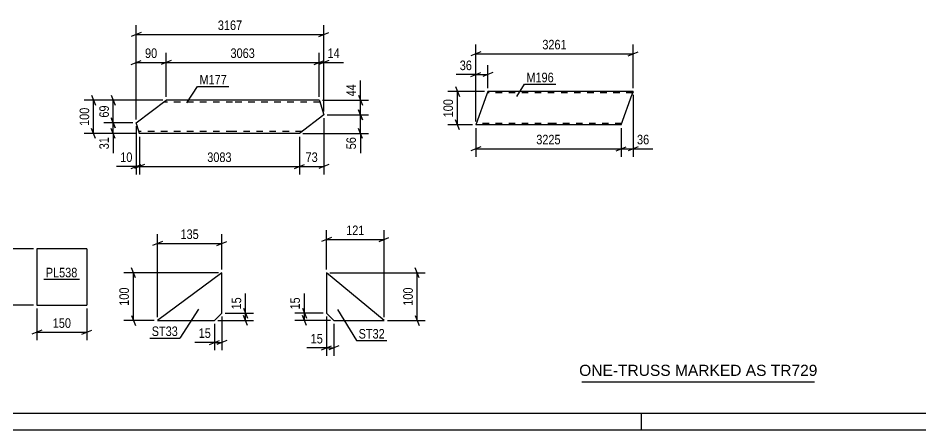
# Model space of a CAD drawing. Header units: millimetres. Extents: x 0 to 841, y 0 to 594.
# Drawn here: x 233.5 to 505, y 0 to 123.8 of the extents above; entities that cross this region are included whole.
import ezdxf

# ---------------------------------------------------------------- set-up
doc = ezdxf.new("R2010")
doc.units = ezdxf.units.MM
doc.linetypes.add('DXK_LINE_DOT2', pattern=[3.9198, 1.9599, -1.9599])
doc.styles.add('Arial', font='ARIAL.TTF', dxfattribs={"height": 0.2})
doc.styles.add('Arial Narrow', font='ARIALN.TTF', dxfattribs={"height": 0.2})

# ---------------------------------------------------------------- blocks, each defined once
blk = doc.blocks.new('Unknown-814521776-1135')
at = {"color": 5, "linetype": 'Continuous'}
for p, q in [((5, 5), (836, 5)), ((421, 0), (421, 5)), ((0, 0), (841, 0))]:
    blk.add_line(p, q, dxfattribs=at)
blk = doc.blocks.new('Unknown-814521776-11564')
at = {"color": 7, "linetype": 'Continuous'}
blk.add_line((403, 14.5), (473, 14.5), dxfattribs=at)
at = {"color": 7, "style": 'Arial'}
blk.add_text('ONE-TRUSS MARKED AS TR729', height=3.3428, dxfattribs=at).set_placement((402.24, 16.25))
blk = doc.blocks.new('Part-814521776-2175 - 2161')
at = {"color": 2, "linetype": 'Continuous'}
for p, q in [((254.21, 54.5), (239.21, 54.5)), ((239.21, 54.5), (239.21, 37.5)), ((254.21, 54.5), (254.21, 37.5)), ((239.21, 37.5), (254.21, 37.5))]:
    blk.add_line(p, q, dxfattribs=at)
blk = doc.blocks.new('Part-814521776-1887 - 1871')
at = {"color": 2, "linetype": 'Continuous'}
for p, q in [((326.29, 47.23), (326.29, 35.09)), ((343.56, 32.94), (326.29, 47.23)), ((326.29, 35.09), (328.43, 32.94)), ((328.43, 32.94), (343.56, 32.94))]:
    blk.add_line(p, q, dxfattribs=at)
blk = doc.blocks.new('Part-814521776-1812 - 1796')
at = {"color": 2, "linetype": 'Continuous'}
for p, q in [((294.77, 47.24), (275.48, 32.95)), ((294.77, 35.1), (294.77, 47.24)), ((275.48, 32.95), (292.63, 32.95)), ((294.77, 35.1), (292.63, 32.95))]:
    blk.add_line(p, q, dxfattribs=at)
blk = doc.blocks.new('Part-814521776-5874 - 5868')
at = {"color": 2, "linetype": 'Continuous'}
for p, q in [((374.47, 100.93), (371.12, 91.73)), ((374.76, 101.73), (374.47, 100.93)), ((394.76, 101.73), (374.76, 101.73)), ((418.5, 101.73), (394.86, 101.73)), ((414.86, 91.73), (418.21, 100.93)), ((418.48, 101.67), (418.21, 100.93)), ((418.48, 101.67), (418.5, 101.73)), ((394.76, 91.73), (371.12, 91.73)), ((414.86, 91.73), (394.86, 91.73))]:
    blk.add_line(p, q, dxfattribs=at)
at = {"color": 7, "linetype": 'DXK_LINE_DOT2'}
for p, q in [((394.76, 101.33), (374.62, 101.33)), ((418.36, 101.33), (394.86, 101.33)), ((418.21, 100.93), (418.42, 101.5)), ((394.76, 92.13), (371.27, 92.13)), ((415.01, 92.13), (394.86, 92.13))]:
    blk.add_line(p, q, dxfattribs=at)
blk = doc.blocks.new('Part-814521776-5952 - 5946')
at = {"color": 2, "linetype": 'Continuous'}
for p, q in [((269.04, 92.31), (278.03, 99.17)), ((298.03, 99.17), (278.03, 99.17)), ((324.11, 99.17), (298.13, 99.17)), ((324.11, 99.17), (324.13, 99.08)), ((324.13, 99.08), (325.48, 94.76)), ((269.91, 89.52), (269.04, 92.31)), ((325.48, 94.76), (318.13, 89.17)), ((269.99, 89.26), (269.91, 89.52)), ((270.02, 89.17), (269.99, 89.26)), ((298.03, 89.17), (270.02, 89.17)), ((318.13, 89.17), (298.13, 89.17))]:
    blk.add_line(p, q, dxfattribs=at)
at = {"color": 7, "linetype": 'DXK_LINE_DOT2'}
for p, q in [((298.03, 98.57), (277.25, 98.57)), ((324.29, 98.57), (298.13, 98.57)), ((269.82, 89.81), (269.79, 89.91)), ((298.03, 89.77), (269.83, 89.77)), ((318.92, 89.77), (298.13, 89.77))]:
    blk.add_line(p, q, dxfattribs=at)
blk = doc.blocks.new('StraightDimension-814521776-2177 - 2161')
at = {"color": 7, "linetype": 'Continuous'}
for p, q in [((238.21, 54.5), (226.75, 54.5)), ((230.2, 53), (229, 56)), ((229.6, 37.5), (229.6, 54.5)), ((229, 39), (230.2, 36)), ((238.21, 37.5), (226.75, 37.5))]:
    blk.add_line(p, q, dxfattribs=at)
at = {"color": 0}
blk.add_wipeout([(228.85, 49.34), (224.65, 49.34), (224.65, 42.65), (228.85, 42.65)], dxfattribs=at)
at = {"color": 3, "style": 'Arial Narrow'}
blk.add_text('170', height=2.863, rotation=90.0002, dxfattribs=at).set_placement((228.25, 43.25))
blk = doc.blocks.new('StraightDimension-814521776-2188 - 2161')
at = {"color": 7, "linetype": 'Continuous'}
for p, q in [((239.21, 36.5), (239.21, 26.96)), ((254.21, 36.5), (254.21, 26.96)), ((240.71, 29.96), (237.71, 28.76)), ((252.71, 28.76), (255.71, 29.96)), ((239.21, 29.36), (254.21, 29.36))]:
    blk.add_line(p, q, dxfattribs=at)
at = {"color": 0}
blk.add_wipeout([(250.06, 30.11), (250.06, 34.31), (243.37, 34.31), (243.37, 30.11)], dxfattribs=at)
at = {"color": 3, "style": 'Arial Narrow'}
blk.add_text('150', height=2.863, dxfattribs=at).set_placement((243.97, 30.71))
blk = doc.blocks.new('StraightDimension-814521776-1889 - 1871')
at = {"color": 7, "linetype": 'Continuous'}
for p, q in [((326.29, 34.09), (326.29, 22.26)), ((328.43, 31.94), (328.43, 22.26)), ((324.79, 24.06), (327.79, 25.26)), ((326.29, 24.66), (328.43, 24.66)), ((329.93, 25.26), (326.93, 24.06))]:
    blk.add_line(p, q, dxfattribs=at)
at = {"color": 0}
blk.add_wipeout([(325.77, 25.41), (325.77, 29.61), (320.91, 29.61), (320.91, 25.41)], dxfattribs=at)
at = {"color": 7, "linetype": 'Continuous'}
blk.add_line((326.29, 24.66), (320.38, 24.66), dxfattribs=at)
blk.add_line((326.29, 24.66), (320.38, 24.66), dxfattribs=at)
at = {"color": 3, "style": 'Arial Narrow'}
blk.add_text('15', height=2.863, dxfattribs=at).set_placement((321.51, 26.01))
blk = doc.blocks.new('StraightDimension-814521776-1911 - 1871')
at = {"color": 7, "linetype": 'Continuous'}
for p, q in [((319.01, 36.59), (320.21, 33.59)), ((325.29, 35.09), (316.76, 35.09)), ((327.43, 32.94), (316.76, 32.94)), ((320.21, 31.44), (319.01, 34.44)), ((319.61, 32.94), (319.61, 35.09))]:
    blk.add_line(p, q, dxfattribs=at)
at = {"color": 0}
blk.add_wipeout([(318.86, 40.47), (314.66, 40.47), (314.66, 35.61), (318.86, 35.61)], dxfattribs=at)
at = {"color": 7, "linetype": 'Continuous'}
blk.add_line((319.61, 35.09), (319.61, 40.99), dxfattribs=at)
blk.add_line((319.61, 35.09), (319.61, 40.99), dxfattribs=at)
at = {"color": 3, "style": 'Arial Narrow'}
blk.add_text('15', height=2.863, rotation=90.0002, dxfattribs=at).set_placement((318.26, 36.21))
blk = doc.blocks.new('StraightDimension-814521776-1901 - 1871')
at = {"color": 7, "linetype": 'Continuous'}
for p, q in [((326.29, 48.23), (326.29, 60.08)), ((343.56, 33.94), (343.56, 60.08)), ((327.79, 57.83), (324.79, 56.63)), ((326.29, 57.23), (343.56, 57.23)), ((342.06, 56.63), (345.06, 57.83))]:
    blk.add_line(p, q, dxfattribs=at)
at = {"color": 0}
blk.add_wipeout([(338.27, 57.98), (338.27, 62.18), (331.58, 62.18), (331.58, 57.98)], dxfattribs=at)
at = {"color": 3, "style": 'Arial Narrow'}
blk.add_text('121', height=2.863, dxfattribs=at).set_placement((332.18, 58.58))
blk = doc.blocks.new('StraightDimension-814521776-1922 - 1871')
at = {"color": 7, "linetype": 'Continuous'}
for p, q in [((327.29, 47.23), (355.96, 47.23)), ((354.16, 45.73), (352.96, 48.73)), ((353.56, 32.94), (353.56, 47.23)), ((344.56, 32.94), (355.96, 32.94)), ((352.96, 34.44), (354.16, 31.44))]:
    blk.add_line(p, q, dxfattribs=at)
at = {"color": 0}
blk.add_wipeout([(352.81, 43.43), (348.61, 43.43), (348.61, 36.75), (352.81, 36.75)], dxfattribs=at)
at = {"color": 3, "style": 'Arial Narrow'}
blk.add_text('100', height=2.863, rotation=90.0002, dxfattribs=at).set_placement((352.21, 37.35))
blk = doc.blocks.new('StraightDimension-814521776-1814 - 1796')
at = {"color": 7, "linetype": 'Continuous'}
for p, q in [((301.36, 36.6), (302.56, 33.6)), ((293.63, 32.95), (304.36, 32.95)), ((295.77, 35.1), (304.36, 35.1)), ((302.56, 31.45), (301.36, 34.45)), ((301.96, 32.95), (301.96, 35.1))]:
    blk.add_line(p, q, dxfattribs=at)
at = {"color": 0}
blk.add_wipeout([(301.21, 40.48), (297.01, 40.48), (297.01, 35.62), (301.21, 35.62)], dxfattribs=at)
at = {"color": 7, "linetype": 'Continuous'}
blk.add_line((301.96, 35.1), (301.96, 41), dxfattribs=at)
blk.add_line((301.96, 35.1), (301.96, 41), dxfattribs=at)
at = {"color": 3, "style": 'Arial Narrow'}
blk.add_text('15', height=2.863, rotation=90.0002, dxfattribs=at).set_placement((300.61, 36.22))
blk = doc.blocks.new('StraightDimension-814521776-1853 - 1796')
at = {"color": 7, "linetype": 'Continuous'}
for p, q in [((294.77, 34.1), (294.77, 23.94)), ((292.63, 31.95), (292.63, 23.94)), ((291.13, 25.74), (294.13, 26.94)), ((292.63, 26.34), (294.77, 26.34)), ((296.27, 26.94), (293.27, 25.74))]:
    blk.add_line(p, q, dxfattribs=at)
at = {"color": 0}
blk.add_wipeout([(292.1, 27.09), (292.1, 31.29), (287.24, 31.29), (287.24, 27.09)], dxfattribs=at)
at = {"color": 7, "linetype": 'Continuous'}
blk.add_line((292.63, 26.34), (286.72, 26.34), dxfattribs=at)
blk.add_line((292.63, 26.34), (286.72, 26.34), dxfattribs=at)
at = {"color": 3, "style": 'Arial Narrow'}
blk.add_text('15', height=2.863, dxfattribs=at).set_placement((287.84, 27.69))
blk = doc.blocks.new('StraightDimension-814521776-1829 - 1796')
at = {"color": 7, "linetype": 'Continuous'}
for p, q in [((293.77, 47.24), (265.35, 47.24)), ((268.8, 45.74), (267.6, 48.74)), ((268.2, 32.95), (268.2, 47.24)), ((274.48, 32.95), (265.35, 32.95)), ((267.6, 34.45), (268.8, 31.45))]:
    blk.add_line(p, q, dxfattribs=at)
at = {"color": 0}
blk.add_wipeout([(267.45, 43.44), (263.25, 43.44), (263.25, 36.75), (267.45, 36.75)], dxfattribs=at)
at = {"color": 3, "style": 'Arial Narrow'}
blk.add_text('100', height=2.863, rotation=90.0002, dxfattribs=at).set_placement((266.85, 37.35))
blk = doc.blocks.new('StraightDimension-814521776-1841 - 1796')
at = {"color": 7, "linetype": 'Continuous'}
for p, q in [((275.48, 33.95), (275.48, 58.91)), ((294.77, 48.24), (294.77, 58.91)), ((276.98, 56.66), (273.98, 55.46)), ((275.48, 56.06), (294.77, 56.06)), ((293.27, 55.46), (296.27, 56.66))]:
    blk.add_line(p, q, dxfattribs=at)
at = {"color": 0}
blk.add_wipeout([(288.47, 56.81), (288.47, 61.01), (281.78, 61.01), (281.78, 56.81)], dxfattribs=at)
at = {"color": 3, "style": 'Arial Narrow'}
blk.add_text('135', height=2.863, dxfattribs=at).set_placement((282.38, 57.41))
blk = doc.blocks.new('StraightDimension-814521776-5929 - 5868')
at = {"color": 7, "linetype": 'Continuous'}
for p, q in [((371.12, 90.73), (371.12, 82.13)), ((414.86, 90.73), (414.86, 82.13)), ((372.62, 85.13), (369.62, 83.93)), ((371.12, 84.53), (414.86, 84.53)), ((413.36, 83.93), (416.36, 85.13))]:
    blk.add_line(p, q, dxfattribs=at)
at = {"color": 0}
blk.add_wipeout([(397.25, 85.28), (397.25, 89.48), (388.74, 89.48), (388.74, 85.28)], dxfattribs=at)
at = {"color": 3, "style": 'Arial Narrow'}
blk.add_text('3225', height=2.863, dxfattribs=at).set_placement((389.34, 85.88))
blk = doc.blocks.new('StraightDimension-814521776-10754 - 5868')
at = {"color": 7, "linetype": 'Continuous'}
for p, q in [((371.12, 92.73), (371.12, 115.93)), ((418.5, 102.73), (418.5, 115.93)), ((372.62, 113.68), (369.62, 112.48)), ((371.12, 113.08), (418.5, 113.08)), ((417, 112.48), (420, 113.68))]:
    blk.add_line(p, q, dxfattribs=at)
at = {"color": 0}
blk.add_wipeout([(399.07, 113.83), (399.07, 118.03), (390.56, 118.03), (390.56, 113.83)], dxfattribs=at)
at = {"color": 3, "style": 'Arial Narrow'}
blk.add_text('3261', height=2.863, dxfattribs=at).set_placement((391.16, 114.43))
blk = doc.blocks.new('StraightDimension-814521776-5917 - 5868')
at = {"color": 7, "linetype": 'Continuous'}
for p, q in [((418.5, 100.73), (418.5, 82.13)), ((414.86, 90.73), (414.86, 82.13)), ((413.36, 83.93), (416.36, 85.13)), ((414.86, 84.53), (418.5, 84.53)), ((420, 85.13), (417, 83.93))]:
    blk.add_line(p, q, dxfattribs=at)
at = {"color": 0}
blk.add_wipeout([(423.88, 85.28), (423.88, 89.48), (419.03, 89.48), (419.03, 85.28)], dxfattribs=at)
at = {"color": 7, "linetype": 'Continuous'}
blk.add_line((418.5, 84.53), (424.41, 84.53), dxfattribs=at)
blk.add_line((418.5, 84.53), (424.41, 84.53), dxfattribs=at)
at = {"color": 3, "style": 'Arial Narrow'}
blk.add_text('36', height=2.863, dxfattribs=at).set_placement((419.63, 85.88))
blk = doc.blocks.new('StraightDimension-814521776-5877 - 5868')
at = {"color": 7, "linetype": 'Continuous'}
for p, q in [((365.03, 103.23), (366.23, 100.23)), ((373.76, 101.73), (362.78, 101.73)), ((365.63, 91.73), (365.63, 101.73)), ((366.23, 90.23), (365.03, 93.23)), ((370.12, 91.73), (362.78, 91.73))]:
    blk.add_line(p, q, dxfattribs=at)
at = {"color": 0}
blk.add_wipeout([(364.88, 100.07), (360.68, 100.07), (360.68, 93.39), (364.88, 93.39)], dxfattribs=at)
at = {"color": 3, "style": 'Arial Narrow'}
blk.add_text('100', height=2.863, rotation=90.0002, dxfattribs=at).set_placement((364.28, 93.99))
blk = doc.blocks.new('StraightDimension-814521776-5892 - 5868')
at = {"color": 7, "linetype": 'Continuous'}
for p, q in [((371.12, 92.73), (371.12, 109.7)), ((374.76, 102.73), (374.76, 109.7)), ((369.62, 106.25), (372.62, 107.45)), ((371.12, 106.85), (374.76, 106.85)), ((376.26, 107.45), (373.26, 106.25))]:
    blk.add_line(p, q, dxfattribs=at)
at = {"color": 0}
blk.add_wipeout([(370.6, 107.6), (370.6, 111.8), (365.74, 111.8), (365.74, 107.6)], dxfattribs=at)
at = {"color": 7, "linetype": 'Continuous'}
blk.add_line((371.12, 106.85), (365.22, 106.85), dxfattribs=at)
blk.add_line((371.12, 106.85), (365.22, 106.85), dxfattribs=at)
at = {"color": 3, "style": 'Arial Narrow'}
blk.add_text('36', height=2.863, dxfattribs=at).set_placement((366.34, 108.2))
blk = doc.blocks.new('StraightDimension-814521776-6008 - 5946')
at = {"color": 7, "linetype": 'Continuous'}
for p, q in [((269.04, 91.31), (269.04, 76.82)), ((270.02, 88.17), (270.02, 76.82)), ((267.54, 78.62), (270.54, 79.82)), ((271.52, 79.82), (268.52, 78.62)), ((269.04, 79.22), (270.02, 79.22))]:
    blk.add_line(p, q, dxfattribs=at)
at = {"color": 0}
blk.add_wipeout([(268.52, 79.97), (268.52, 84.17), (263.66, 84.17), (263.66, 79.97)], dxfattribs=at)
at = {"color": 7, "linetype": 'Continuous'}
blk.add_line((269.04, 79.22), (263.13, 79.22), dxfattribs=at)
blk.add_line((269.04, 79.22), (263.13, 79.22), dxfattribs=at)
at = {"color": 3, "style": 'Arial Narrow'}
blk.add_text('10', height=2.863, dxfattribs=at).set_placement((264.26, 80.57))
blk = doc.blocks.new('StraightDimension-814521776-5984 - 5946')
at = {"color": 7, "linetype": 'Continuous'}
for p, q in [((270.02, 88.17), (270.02, 76.82)), ((318.13, 88.17), (318.13, 76.82)), ((271.52, 79.82), (268.52, 78.62)), ((270.02, 79.22), (318.13, 79.22)), ((316.63, 78.62), (319.63, 79.82))]:
    blk.add_line(p, q, dxfattribs=at)
at = {"color": 0}
blk.add_wipeout([(298.33, 79.97), (298.33, 84.17), (289.82, 84.17), (289.82, 79.97)], dxfattribs=at)
at = {"color": 3, "style": 'Arial Narrow'}
blk.add_text('3083', height=2.863, dxfattribs=at).set_placement((290.42, 80.57))
blk = doc.blocks.new('StraightDimension-814521776-6043 - 5946')
at = {"color": 7, "linetype": 'Continuous'}
for p, q in [((278.03, 100.17), (278.03, 113.35)), ((324.11, 100.17), (324.11, 113.35)), ((279.53, 111.1), (276.53, 109.9)), ((278.03, 110.5), (324.11, 110.5)), ((322.61, 109.9), (325.61, 111.1))]:
    blk.add_line(p, q, dxfattribs=at)
at = {"color": 0}
blk.add_wipeout([(305.33, 111.25), (305.33, 115.45), (296.81, 115.45), (296.81, 111.25)], dxfattribs=at)
at = {"color": 3, "style": 'Arial Narrow'}
blk.add_text('3063', height=2.863, dxfattribs=at).set_placement((297.41, 111.85))
blk = doc.blocks.new('StraightDimension-814521776-5955 - 5946')
at = {"color": 7, "linetype": 'Continuous'}
for p, q in [((270.54, 119.5), (267.54, 118.3)), ((269.04, 93.31), (269.04, 121.75)), ((323.98, 118.3), (326.98, 119.5)), ((325.48, 95.76), (325.48, 121.75)), ((269.04, 118.9), (325.48, 118.9))]:
    blk.add_line(p, q, dxfattribs=at)
at = {"color": 0}
blk.add_wipeout([(301.52, 119.65), (301.52, 123.85), (293, 123.85), (293, 119.65)], dxfattribs=at)
at = {"color": 3, "style": 'Arial Narrow'}
blk.add_text('3167', height=2.863, dxfattribs=at).set_placement((293.6, 120.25))
blk = doc.blocks.new('StraightDimension-814521776-5966 - 5946')
at = {"color": 7, "linetype": 'Continuous'}
for p, q in [((325.48, 93.76), (325.48, 76.82)), ((318.13, 88.17), (318.13, 76.82)), ((316.63, 78.62), (319.63, 79.82)), ((318.13, 79.22), (325.48, 79.22)), ((326.98, 79.82), (323.98, 78.62))]:
    blk.add_line(p, q, dxfattribs=at)
at = {"color": 0}
blk.add_wipeout([(324.23, 79.97), (324.23, 84.17), (319.38, 84.17), (319.38, 79.97)], dxfattribs=at)
at = {"color": 3, "style": 'Arial Narrow'}
blk.add_text('73', height=2.863, dxfattribs=at).set_placement((319.98, 80.57))
blk = doc.blocks.new('StraightDimension-814521776-6026 - 5946')
at = {"color": 7, "linetype": 'Continuous'}
for p, q in [((324.11, 100.17), (324.11, 113.35)), ((325.48, 95.76), (325.48, 113.35)), ((322.61, 109.9), (325.61, 111.1)), ((326.98, 111.1), (323.98, 109.9)), ((324.11, 110.5), (325.48, 110.5))]:
    blk.add_line(p, q, dxfattribs=at)
at = {"color": 0}
blk.add_wipeout([(330.86, 111.25), (330.86, 115.45), (326, 115.45), (326, 111.25)], dxfattribs=at)
at = {"color": 7, "linetype": 'Continuous'}
blk.add_line((325.48, 110.5), (331.38, 110.5), dxfattribs=at)
blk.add_line((325.48, 110.5), (331.38, 110.5), dxfattribs=at)
at = {"color": 3, "style": 'Arial Narrow'}
blk.add_text('14', height=2.863, dxfattribs=at).set_placement((326.6, 111.85))
blk = doc.blocks.new('StraightDimension-814521776-6067 - 5946')
at = {"color": 7, "linetype": 'Continuous'}
for p, q in [((269.04, 93.31), (269.04, 113.35)), ((278.03, 100.17), (278.03, 113.35)), ((267.54, 109.9), (270.54, 111.1)), ((269.04, 110.5), (278.03, 110.5)), ((279.53, 111.1), (276.53, 109.9))]:
    blk.add_line(p, q, dxfattribs=at)
at = {"color": 0}
blk.add_wipeout([(275.97, 111.25), (275.97, 115.45), (271.11, 115.45), (271.11, 111.25)], dxfattribs=at)
at = {"color": 3, "style": 'Arial Narrow'}
blk.add_text('90', height=2.863, dxfattribs=at).set_placement((271.71, 111.85))
blk = doc.blocks.new('StraightDimension-814521776-6085 - 5946')
at = {"color": 7, "linetype": 'Continuous'}
for p, q in [((268.04, 92.31), (259.33, 92.31)), ((261.58, 93.81), (262.78, 90.81)), ((262.18, 89.17), (262.18, 92.31)), ((262.78, 87.67), (261.58, 90.67)), ((269.02, 89.17), (259.33, 89.17))]:
    blk.add_line(p, q, dxfattribs=at)
at = {"color": 0}
blk.add_wipeout([(261.43, 88.64), (257.23, 88.64), (257.23, 83.79), (261.43, 83.79)], dxfattribs=at)
at = {"color": 7, "linetype": 'Continuous'}
blk.add_line((262.18, 89.17), (262.18, 83.26), dxfattribs=at)
blk.add_line((262.18, 89.17), (262.18, 83.26), dxfattribs=at)
at = {"color": 3, "style": 'Arial Narrow'}
blk.add_text('31', height=2.863, rotation=90.0002, dxfattribs=at).set_placement((260.83, 84.39))
blk = doc.blocks.new('StraightDimension-814521776-6109 - 5946')
at = {"color": 7, "linetype": 'Continuous'}
for p, q in [((261.58, 100.67), (262.78, 97.67)), ((277.03, 99.17), (259.33, 99.17)), ((262.18, 92.31), (262.18, 99.17)), ((268.04, 92.31), (259.33, 92.31)), ((262.78, 90.81), (261.58, 93.81))]:
    blk.add_line(p, q, dxfattribs=at)
at = {"color": 0}
blk.add_wipeout([(261.43, 98.17), (257.23, 98.17), (257.23, 93.31), (261.43, 93.31)], dxfattribs=at)
at = {"color": 3, "style": 'Arial Narrow'}
blk.add_text('69', height=2.863, rotation=90.0002, dxfattribs=at).set_placement((260.83, 93.91))
blk = doc.blocks.new('StraightDimension-814521776-6134 - 5946')
at = {"color": 7, "linetype": 'Continuous'}
for p, q in [((335.87, 96.26), (337.07, 93.26)), ((326.48, 94.76), (338.87, 94.76)), ((336.47, 89.17), (336.47, 94.76)), ((337.07, 87.67), (335.87, 90.67)), ((319.13, 89.17), (338.87, 89.17))]:
    blk.add_line(p, q, dxfattribs=at)
at = {"color": 0}
blk.add_wipeout([(335.72, 88.64), (331.52, 88.64), (331.52, 83.79), (335.72, 83.79)], dxfattribs=at)
at = {"color": 7, "linetype": 'Continuous'}
blk.add_line((336.47, 89.17), (336.47, 83.26), dxfattribs=at)
blk.add_line((336.47, 89.17), (336.47, 83.26), dxfattribs=at)
at = {"color": 3, "style": 'Arial Narrow'}
blk.add_text('56', height=2.863, rotation=90.0002, dxfattribs=at).set_placement((335.12, 84.39))
blk = doc.blocks.new('StraightDimension-814521776-6158 - 5946')
at = {"color": 7, "linetype": 'Continuous'}
for p, q in [((335.87, 100.67), (337.07, 97.67)), ((325.11, 99.17), (338.87, 99.17)), ((336.47, 94.76), (336.47, 99.17)), ((337.07, 93.26), (335.87, 96.26)), ((326.48, 94.76), (338.87, 94.76))]:
    blk.add_line(p, q, dxfattribs=at)
at = {"color": 0}
blk.add_wipeout([(335.72, 104.55), (331.52, 104.55), (331.52, 99.69), (335.72, 99.69)], dxfattribs=at)
at = {"color": 7, "linetype": 'Continuous'}
blk.add_line((336.47, 99.17), (336.47, 105.07), dxfattribs=at)
blk.add_line((336.47, 99.17), (336.47, 105.07), dxfattribs=at)
at = {"color": 3, "style": 'Arial Narrow'}
blk.add_text('44', height=2.863, rotation=90.0002, dxfattribs=at).set_placement((335.12, 100.29))
blk = doc.blocks.new('StraightDimension-814521776-6183 - 5946')
at = {"color": 7, "linetype": 'Continuous'}
for p, q in [((255.66, 100.67), (256.86, 97.67)), ((277.03, 99.17), (253.41, 99.17)), ((256.26, 89.17), (256.26, 99.17)), ((256.86, 87.67), (255.66, 90.67)), ((269.02, 89.17), (253.41, 89.17))]:
    blk.add_line(p, q, dxfattribs=at)
at = {"color": 0}
blk.add_wipeout([(255.51, 97.51), (251.31, 97.51), (251.31, 90.82), (255.51, 90.82)], dxfattribs=at)
at = {"color": 3, "style": 'Arial Narrow'}
blk.add_text('100', height=2.863, rotation=90.0002, dxfattribs=at).set_placement((254.91, 91.42))
blk = doc.blocks.new('Mark-814521776-2173 - 2161')
at = {"color": 0}
blk.add_wipeout([(251.38, 45.89), (251.38, 48.89), (241.87, 48.89), (241.87, 45.89)], dxfattribs=at)
blk.add_wipeout([(251.38, 45.89), (251.38, 48.89), (241.87, 48.89), (241.87, 45.89)], dxfattribs=at)
at = {"color": 30, "linetype": 'Continuous'}
blk.add_line((241.27, 45.29), (251.98, 45.29), dxfattribs=at)
at = {"color": 3, "style": 'Arial Narrow'}
blk.add_text('PL538', height=2.863, dxfattribs=at).set_placement((241.87, 45.89))
blk = doc.blocks.new('Mark-814521776-1883 - 1871')
at = {"color": 0}
blk.add_wipeout([(343.78, 27.49), (343.78, 30.49), (335.93, 30.49), (335.93, 27.49)], dxfattribs=at)
blk.add_wipeout([(343.78, 27.49), (343.78, 30.49), (335.93, 30.49), (335.93, 27.49)], dxfattribs=at)
at = {"color": 30, "linetype": 'Continuous'}
for p, q in [((329.56, 36.17), (335.33, 26.89)), ((335.33, 26.89), (344.38, 26.89))]:
    blk.add_line(p, q, dxfattribs=at)
at = {"color": 3, "style": 'Arial Narrow'}
blk.add_text('ST32', height=2.863, dxfattribs=at).set_placement((335.93, 27.49))
blk = doc.blocks.new('Mark-814521776-1808 - 1796')
at = {"color": 0}
blk.add_wipeout([(281.58, 28.24), (281.58, 31.24), (273.72, 31.24), (273.72, 28.24)], dxfattribs=at)
blk.add_wipeout([(281.58, 28.24), (281.58, 31.24), (273.72, 31.24), (273.72, 28.24)], dxfattribs=at)
at = {"color": 30, "linetype": 'Continuous'}
for p in [(287.8, 36.3), (273.12, 27.64)]:
    blk.add_line(p, (282.18, 27.64), dxfattribs=at)
at = {"color": 3, "style": 'Arial Narrow'}
blk.add_text('ST33', height=2.863, dxfattribs=at).set_placement((273.72, 28.24))
blk = doc.blocks.new('Mark-814521776-5870 - 5868')
at = {"color": 0}
blk.add_wipeout([(394.6, 104.56), (394.6, 107.56), (386.37, 107.56), (386.37, 104.56)], dxfattribs=at)
blk.add_wipeout([(394.6, 104.56), (394.6, 107.56), (386.37, 107.56), (386.37, 104.56)], dxfattribs=at)
at = {"color": 30, "linetype": 'Continuous'}
for p, q in [((383.52, 100.24), (385.77, 103.96)), ((385.77, 103.96), (395.2, 103.96))]:
    blk.add_line(p, q, dxfattribs=at)
at = {"color": 3, "style": 'Arial Narrow'}
blk.add_text('M196', height=2.863, dxfattribs=at).set_placement((386.37, 104.56))
blk = doc.blocks.new('Mark-814521776-5948 - 5946')
at = {"color": 0}
blk.add_wipeout([(296.3, 103.9), (296.3, 106.9), (288.08, 106.9), (288.08, 103.9)], dxfattribs=at)
blk.add_wipeout([(296.3, 103.9), (296.3, 106.9), (288.08, 106.9), (288.08, 103.9)], dxfattribs=at)
at = {"color": 30, "linetype": 'Continuous'}
for p, q in [((284.25, 98.37), (287.48, 103.3)), ((287.48, 103.3), (296.9, 103.3))]:
    blk.add_line(p, q, dxfattribs=at)
at = {"color": 3, "style": 'Arial Narrow'}
blk.add_text('M177', height=2.863, dxfattribs=at).set_placement((288.08, 103.9))

msp = doc.modelspace()

# ---------------------------------------------------------------- block references
for name in ['Unknown-814521776-1135', 'Part-814521776-5874 - 5868', 'Part-814521776-5952 - 5946', 'Part-814521776-2175 - 2161', 'Part-814521776-1812 - 1796', 'Part-814521776-1887 - 1871', 'Unknown-814521776-11564']:
    msp.add_blockref(name, (0, 0))

# ---------------------------------------------------------------- next in the draw order: block references
for name in ['StraightDimension-814521776-10754 - 5868', 'StraightDimension-814521776-6043 - 5946', 'StraightDimension-814521776-6008 - 5946', 'StraightDimension-814521776-5929 - 5868', 'StraightDimension-814521776-2177 - 2161', 'Mark-814521776-2173 - 2161', 'StraightDimension-814521776-1814 - 1796', 'StraightDimension-814521776-1889 - 1871']:
    msp.add_blockref(name, (0, 0))

# ---------------------------------------------------------------- next in the draw order: block references
for name in ['StraightDimension-814521776-5955 - 5946', 'Mark-814521776-5870 - 5868', 'StraightDimension-814521776-5877 - 5868', 'StraightDimension-814521776-5917 - 5868', 'StraightDimension-814521776-5984 - 5946', 'StraightDimension-814521776-1911 - 1871', 'StraightDimension-814521776-2188 - 2161', 'StraightDimension-814521776-1853 - 1796']:
    msp.add_blockref(name, (0, 0))

# ---------------------------------------------------------------- next in the draw order: block references
for name in ['StraightDimension-814521776-6067 - 5946', 'StraightDimension-814521776-6026 - 5946', 'StraightDimension-814521776-5892 - 5868', 'Mark-814521776-5948 - 5946', 'StraightDimension-814521776-5966 - 5946', 'StraightDimension-814521776-1901 - 1871', 'StraightDimension-814521776-1829 - 1796']:
    msp.add_blockref(name, (0, 0))

# ---------------------------------------------------------------- next in the draw order: block references
for name in ['StraightDimension-814521776-6134 - 5946', 'StraightDimension-814521776-6085 - 5946', 'StraightDimension-814521776-1841 - 1796', 'StraightDimension-814521776-1922 - 1871']:
    msp.add_blockref(name, (0, 0))

# ---------------------------------------------------------------- next in the draw order: block references
for name in ['StraightDimension-814521776-6158 - 5946', 'StraightDimension-814521776-6109 - 5946', 'Mark-814521776-1808 - 1796', 'Mark-814521776-1883 - 1871']:
    msp.add_blockref(name, (0, 0))

# ---------------------------------------------------------------- next in the draw order: block references
msp.add_blockref('StraightDimension-814521776-6183 - 5946', (0, 0))

doc.saveas('drawing.dxf')
